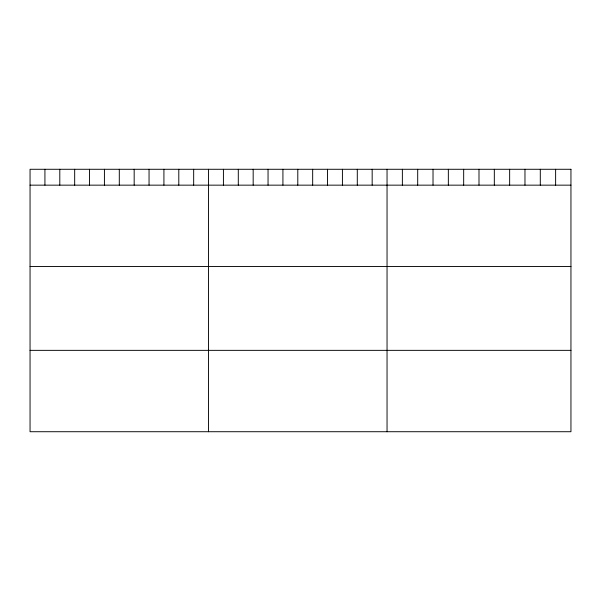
<?xml version="1.0" encoding="UTF-8"?>
<svg xmlns="http://www.w3.org/2000/svg" width="601" height="601" viewBox="0 0 601 601"><rect width="100%" height="100%" fill="white"/><g stroke="black" fill="none" stroke-linecap="round" stroke-linejoin="round"><path stroke-width="0.9" d="M30.05 185.153L570.95 185.153M30.05 266.521L570.95 266.521M30.05 350.353L570.95 350.353M555.625 169.279L555.625 185.153M540.299 169.279L540.299 185.153M524.973 169.279L524.973 185.153M509.648 169.279L509.648 185.153M494.322 169.279L494.322 185.153M478.997 169.279L478.997 185.153M463.672 169.279L463.672 185.153M448.346 169.279L448.346 185.153M433.02 169.279L433.02 185.153M417.695 169.279L417.695 185.153M402.37 169.279L402.37 185.153M387.044 169.279L387.044 431.721M372.169 169.279L372.169 185.153M357.295 169.279L357.295 185.153M342.42 169.279L342.42 185.153M327.545 169.279L327.545 185.153M312.67 169.279L312.67 185.153M297.795 169.279L297.795 185.153M282.921 169.279L282.921 185.153M268.046 169.279L268.046 185.153M253.171 169.279L253.171 185.153M238.296 169.279L238.296 185.153M223.422 169.279L223.422 185.153M208.547 169.279L208.547 431.721M193.672 169.279L193.672 185.153M178.797 169.279L178.797 185.153M163.923 169.279L163.923 185.153M149.048 169.279L149.048 185.153M134.173 169.279L134.173 185.153M119.299 169.279L119.299 185.153M104.424 169.279L104.424 185.153M89.549 169.279L89.549 185.153M74.674 169.279L74.674 185.153M59.799 169.279L59.799 185.153M44.925 169.279L44.925 185.153M570.95 169.279L30.05 169.279L30.05 431.721L570.95 431.721L570.95 169.279"/></g></svg>
